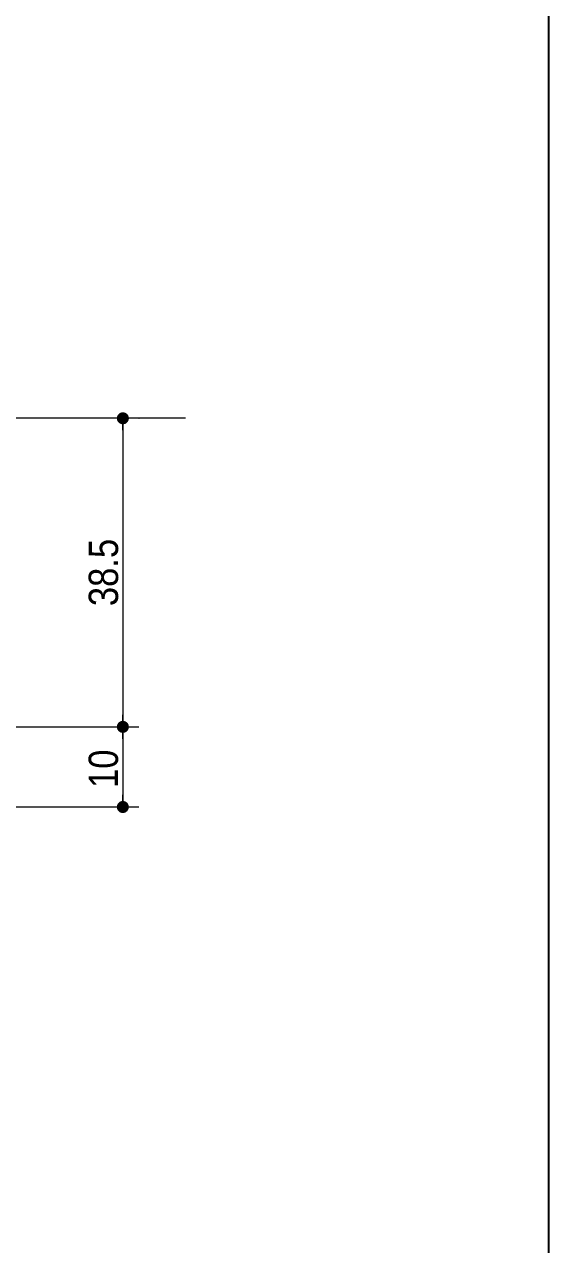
# Model space of a CAD drawing. Units: millimetres, scale not verified, with parts at other scales. Extents: x -6062 to 6062, y -3045 to 3045.
# Drawn here: x 1559 to 2212, y 0 to 1522 of the extents above; entities that cross this region are included whole.
import ezdxf
from ezdxf.enums import TextEntityAlignment as Align

# ---------------------------------------------------------------- set-up
doc = ezdxf.new("R2010")
doc.units = ezdxf.units.MM
doc.header["$LTSCALE"] = 20
doc.header["$PDMODE"] = 32
doc.header["$PDSIZE"] = 10
for name, color, linetype, lineweight in [('0-0_1図面枠', 7, 'Continuous', 20), ('0-1_3一般', 7, 'Continuous', 15), ('0-2_2寸法-1', 7, 'Continuous', 15), ('0-3_0', 7, 'Continuous', 25)]:
    doc.layers.add(name, color=color, linetype=linetype, lineweight=lineweight)
doc.layers.add('0-4_Defpoints', color=7, linetype='Continuous')
doc.styles.add('ＭＳ Ｐゴシック', font='')
doc.styles.get('ＭＳ Ｐゴシック').set_extended_font_data('MS PGothic')

# ---------------------------------------------------------------- blocks, each defined once
blk = doc.blocks.new('グループ-2')
at = {"layer": '0-0_1図面枠', "lineweight": 35}
blk.add_lwpolyline([(-80000, 55400), (80000, 55400), (80000, -55400), (-80000, -55400)], close=True, dxfattribs=at)
blk = doc.blocks.new('図面枠')
at = {"layer": '0-0_1図面枠'}
blk.add_blockref('グループ-2', (0, 0), dxfattribs=at)
blk = doc.blocks.new('グループ-18')
at = {"layer": '0-1_3一般', "lineweight": 5}
blk.add_line((70943.9, 20620.4), (59183.9, 20620.4), dxfattribs=at)
blk = doc.blocks.new('グループ-20')
at = {"layer": '0-1_3一般'}
blk.add_blockref('グループ-18', (0, 0), dxfattribs=at)
blk = doc.blocks.new('_Dot')
at = {"layer": '0-3_0'}
blk.add_line((-10, 0), (-20, 0), dxfattribs=at)
for points in [[(0, 0), (-10, 0), (-9.92, 1.25)], [(0, 0), (-9.92, -1.25), (-10, 0)], [(0, 0), (-9.92, 1.25), (-9.69, 2.49)], [(0, 0), (-9.69, -2.49), (-9.92, -1.25)], [(0, 0), (-9.69, 2.49), (-9.3, 3.68)], [(0, 0), (-9.3, -3.68), (-9.69, -2.49)], [(0, 0), (-9.3, 3.68), (-8.76, 4.82)], [(0, 0), (-8.76, -4.82), (-9.3, -3.68)], [(0, 0), (-8.76, 4.82), (-8.09, 5.88)], [(0, 0), (-8.09, -5.88), (-8.76, -4.82)], [(0, 0), (-8.09, 5.88), (-7.29, 6.85)], [(0, 0), (-7.29, -6.85), (-8.09, -5.88)], [(0, 0), (-7.29, 6.85), (-6.37, 7.71)], [(0, 0), (-6.37, -7.71), (-7.29, -6.85)], [(0, 0), (-6.37, 7.71), (-5.36, 8.44)], [(0, 0), (-5.36, -8.44), (-6.37, -7.71)], [(0, 0), (-5.36, 8.44), (-4.26, 9.05)], [(0, 0), (-4.26, -9.05), (-5.36, -8.44)], [(0, 0), (-4.26, 9.05), (-3.09, 9.51)], [(0, 0), (-3.09, -9.51), (-4.26, -9.05)], [(0, 0), (-3.09, 9.51), (-1.87, 9.82)], [(0, 0), (-1.87, -9.82), (-3.09, -9.51)], [(0, 0), (-1.87, 9.82), (-0.63, 9.98)], [(0, 0), (-0.63, -9.98), (-1.87, -9.82)], [(0, 0), (-0.63, 9.98), (0.63, 9.98)], [(0, 0), (0.63, -9.98), (-0.63, -9.98)], [(0, 0), (0.63, 9.98), (1.87, 9.82)], [(0, 0), (1.87, 9.82), (3.09, 9.51)], [(0, 0), (3.09, 9.51), (4.26, 9.05)], [(0, 0), (4.26, 9.05), (5.36, 8.44)], [(0, 0), (5.36, 8.44), (6.37, 7.71)], [(0, 0), (6.37, 7.71), (7.29, 6.85)], [(0, 0), (7.29, 6.85), (8.09, 5.88)], [(0, 0), (8.09, 5.88), (8.76, 4.82)], [(0, 0), (8.76, 4.82), (9.3, 3.68)], [(0, 0), (9.3, 3.68), (9.69, 2.49)], [(0, 0), (9.69, 2.49), (9.92, 1.25)], [(0, 0), (9.92, 1.25), (10, 0)], [(0, 0), (1.87, -9.82), (0.63, -9.98)], [(0, 0), (3.09, -9.51), (1.87, -9.82)], [(0, 0), (4.26, -9.05), (3.09, -9.51)], [(0, 0), (5.36, -8.44), (4.26, -9.05)], [(0, 0), (6.37, -7.71), (5.36, -8.44)], [(0, 0), (7.29, -6.85), (6.37, -7.71)], [(0, 0), (8.09, -5.88), (7.29, -6.85)], [(0, 0), (8.76, -4.82), (8.09, -5.88)], [(0, 0), (9.3, -3.68), (8.76, -4.82)], [(0, 0), (9.69, -2.49), (9.3, -3.68)], [(0, 0), (9.92, -1.25), (9.69, -2.49)], [(0, 0), (10, 0), (9.92, -1.25)]]:
    blk.add_solid(points, dxfattribs=at)

msp = doc.modelspace()

# ---------------------------------------------------------------- linework, layer by layer
at = {"layer": '0-2_2寸法-1'}
for p, q in [((1701.5, 1031.02), (1701.7, 1031.02)), ((1681.5, 1016.01), (1681.5, 661.03)), ((1528.69, 646.02), (1701.5, 646.02)), ((1528.69, 646.02), (1701.5, 646.02)), ((1681.5, 631.01), (1681.5, 561.03)), ((1456.69, 546.02), (1701.5, 546.02))]:
    msp.add_line(p, q, dxfattribs=at)
at = {"layer": '0-4_Defpoints'}
for p in [(1681.5, 1031.02), (1681.5, 646.02), (1681.5, 546.02)]:
    msp.add_point(p, dxfattribs=at)

# ---------------------------------------------------------------- block references
at = {"layer": '0-0_1図面枠', "xscale": 0.05, "yscale": 0.05}
msp.add_blockref('図面枠', (-1787.5, 0), dxfattribs=at)
at = {"layer": '0-1_3一般', "xscale": 0.05, "yscale": 0.05}
msp.add_blockref('グループ-20', (-1787.5, 0), dxfattribs=at)
at = {"layer": '0-2_2寸法-1', "xscale": 0.7503418, "yscale": 0.7503418}
for p, rotation in [((1681.5, 1031.02), 90), ((1681.5, 646.02), 270), ((1681.5, 646.02), 90), ((1681.5, 546.02), 270)]:
    msp.add_blockref('_Dot', p, dxfattribs=dict(at, rotation=rotation))

# ---------------------------------------------------------------- texts
at = {"layer": '0-2_2寸法-1', "style": 'ＭＳ Ｐゴシック', "width": 0.9}
for s, p in [('38.5', (1686.56, 796.64)), ('10', (1686.46, 569.7))]:
    msp.add_text(s, height=36.66, rotation=90, dxfattribs=at).set_placement(p, align=Align.BOTTOM_LEFT)

doc.saveas('drawing.dxf')
